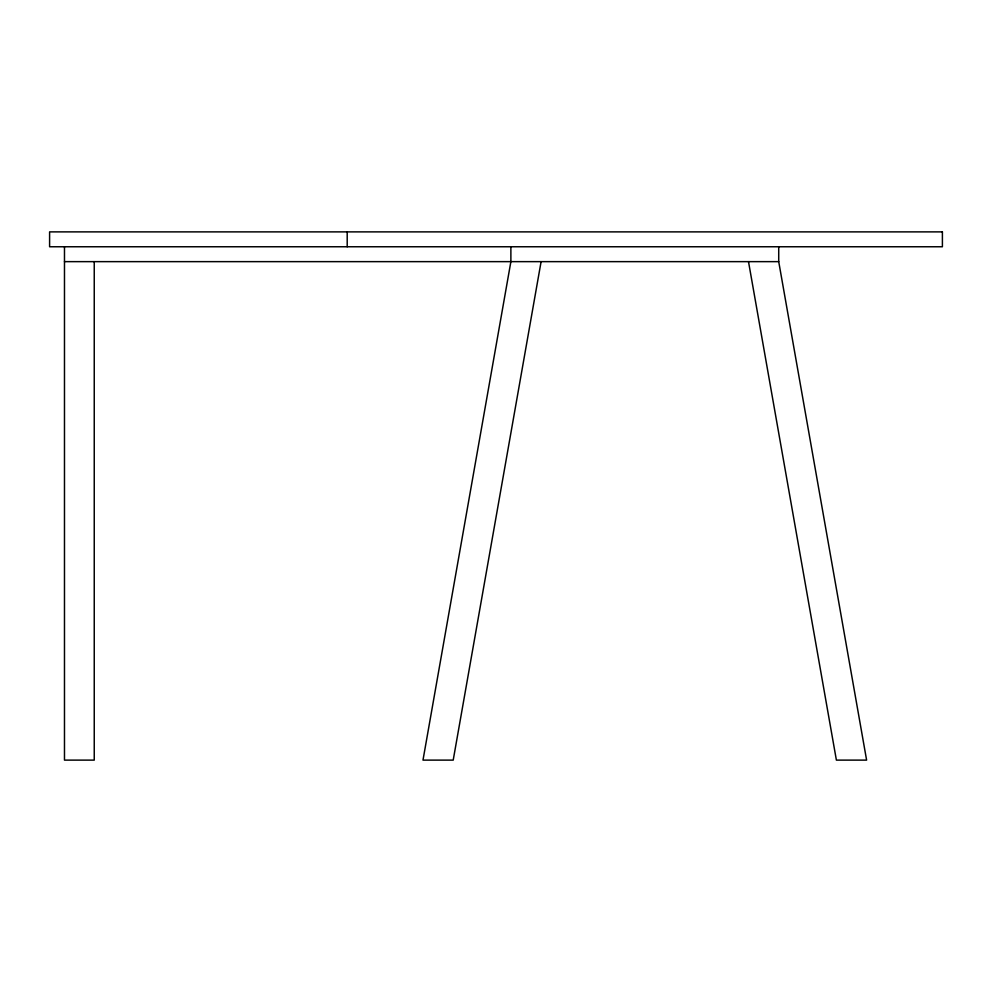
<?xml version="1.0" encoding="UTF-8"?>
<svg xmlns="http://www.w3.org/2000/svg" width="992" height="992" viewBox="0 0 992 992"><rect width="100%" height="100%" fill="white"/><g stroke="black" fill="none" stroke-linecap="round" stroke-linejoin="round"><path stroke-width="1.49" d="M541.099 261.64L453.208 760.12L422.989 760.12L510.88 261.64L510.88 246.76M64.48 261.64L778.72 261.64L866.611 760.12L836.392 760.12L748.501 261.64M778.72 246.76L778.72 261.64M347.2 231.88L347.2 246.76M94.24 261.64L94.24 760.12L64.48 760.12L64.48 246.76M942.4 231.88L49.6 231.88L49.6 246.76L942.4 246.76L942.4 231.88"/></g></svg>
